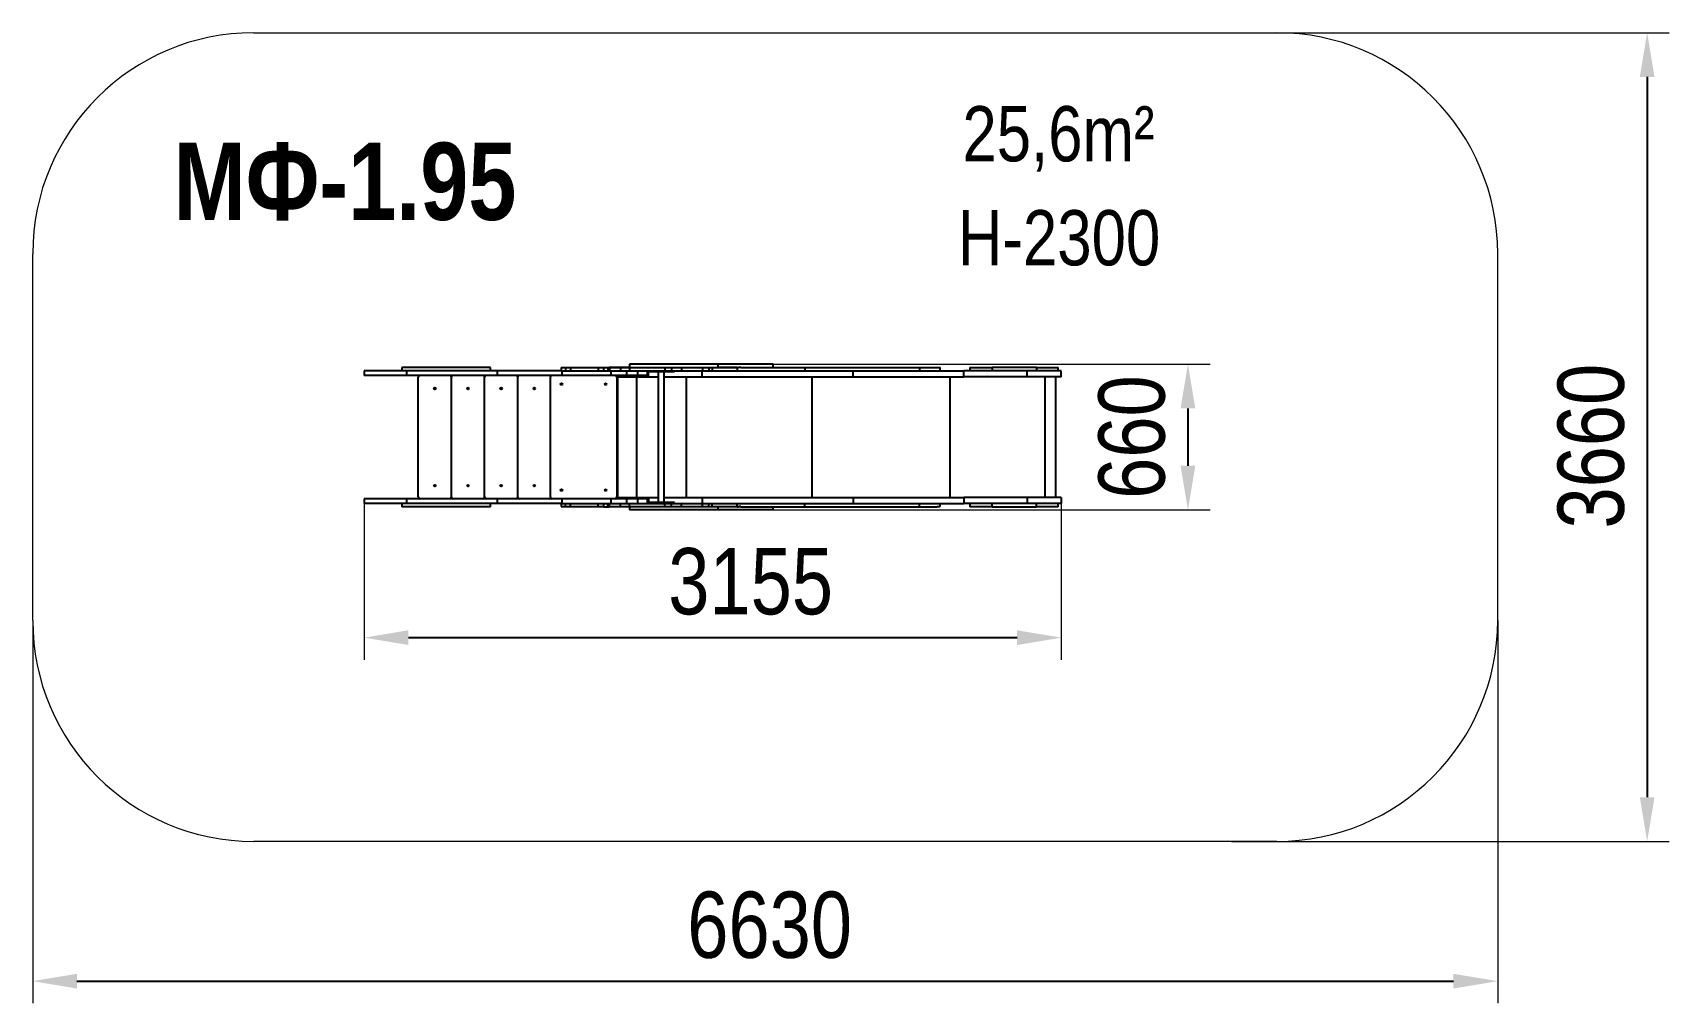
# Model space of a CAD drawing. Header units: millimetres. Extents: x -3312 to 4094, y -2529 to 1863.
import ezdxf

# ---------------------------------------------------------------- set-up
doc = ezdxf.new("R2010")
doc.units = ezdxf.units.MM
for name, color, linetype in [('DIKOM_АРТИКУЛ', 7, 'Continuous'), ('DIKOM_ЗОНА', 90, 'Continuous'), ('DIKOM_РАЗМЕР_ЗОНА', 7, 'Continuous'), ('DIKOM_РАЗМЕР_ОБЪЕКТА', 7, 'Continuous')]:
    doc.layers.add(name, color=color, linetype=linetype)
doc.styles.add('style1', font='arialbd.ttf', dxfattribs={"width": 0.8})
doc.dimstyles.new('1-50', dxfattribs={"dimtxt": 300, "dimasz": 200, "dimexe": 100, "dimexo": 0, "dimgap": 100, "dimtad": 1, "dimtxsty": 'style1', "dimcen": 200, "dimclrd": 7, "dimclre": 7, "dimclrt": 7, "dimadec": 1, "dimazin": 2, "dimtfac": 1, "dimtmove": 0, "dimatfit": 2, "dimfxl": 0, "dimlwd": 25, "dimlwe": 18, "dimarcsym": 0})

# ---------------------------------------------------------------- blocks, each defined once
blk = doc.blocks.new('*D9')
at = {"layer": 'Defpoints', "color": 0, "transparency": 16777216}
for p in [(38.7, 363.4), (38.7, -296.6), (1915.9, -296.6)]:
    blk.add_point(p, dxfattribs=at)
at = {"layer": 'DIKOM_РАЗМЕР_ОБЪЕКТА', "color": 7, "lineweight": 18, "transparency": 16777216}
for p, q in [((38.7, 363.4), (2015.9, 363.4)), ((38.7, -296.6), (2015.9, -296.6))]:
    blk.add_line(p, q, dxfattribs=at)
at = {"layer": 'DIKOM_РАЗМЕР_ОБЪЕКТА', "color": 7, "lineweight": 25, "transparency": 16777216}
blk.add_line((1915.9, 163.4), (1915.9, -96.6), dxfattribs=at)
at = {"layer": 'DIKOM_РАЗМЕР_ОБЪЕКТА', "color": 7, "transparency": 16777216}
for points in [[(1882.5, 163.4), (1949.2, 163.4), (1915.9, 363.4)], [(1882.5, -96.6), (1949.2, -96.6), (1915.9, -296.6)]]:
    blk.add_solid(points, dxfattribs=at)
at = {"layer": 'DIKOM_РАЗМЕР_ОБЪЕКТА', "color": 7, "transparency": 16777216, "insert": (1662.7, 33.4), "char_height": 300, "attachment_point": 5, "rotation": 90, "style": 'style1'}
blk.add_mtext('{\\fArial|b0|i0|c204|p34;660}', dxfattribs=at)
blk = doc.blocks.new('*D10')
at = {"layer": 'Defpoints', "color": 0, "transparency": 16777216}
for p in [(-1812.2, -266.6), (1342.7, -253.1), (1342.7, -874.4)]:
    blk.add_point(p, dxfattribs=at)
at = {"layer": 'DIKOM_РАЗМЕР_ОБЪЕКТА', "color": 7, "lineweight": 18, "transparency": 16777216}
for p, q in [((-1812.2, -266.6), (-1812.2, -974.4)), ((1342.7, -253.1), (1342.7, -974.4))]:
    blk.add_line(p, q, dxfattribs=at)
at = {"layer": 'DIKOM_РАЗМЕР_ОБЪЕКТА', "color": 7, "lineweight": 25, "transparency": 16777216}
blk.add_line((-1612.2, -874.4), (1142.7, -874.4), dxfattribs=at)
at = {"layer": 'DIKOM_РАЗМЕР_ОБЪЕКТА', "color": 7, "transparency": 16777216}
for points in [[(-1612.2, -841), (-1612.2, -907.7), (-1812.2, -874.4)], [(1142.7, -841), (1142.7, -907.7), (1342.7, -874.4)]]:
    blk.add_solid(points, dxfattribs=at)
at = {"layer": 'DIKOM_РАЗМЕР_ОБЪЕКТА', "color": 7, "transparency": 16777216, "insert": (-63.2, -621.1), "char_height": 300, "attachment_point": 5, "style": 'style1'}
blk.add_mtext('{\\fArial|b0|i0|c204|p34;3155}', dxfattribs=at)
blk = doc.blocks.new('*D11')
at = {"layer": 'Defpoints', "color": 0, "transparency": 16777216}
for p in [(2112.4, 1863.4), (2112.4, -1796.6), (3994.2, -1796.6)]:
    blk.add_point(p, dxfattribs=at)
at = {"layer": 'DIKOM_РАЗМЕР_ЗОНА', "color": 7, "lineweight": 18, "transparency": 16777216}
for p, q in [((2112.4, 1863.4), (4094.2, 1863.4)), ((2112.4, -1796.6), (4094.2, -1796.6))]:
    blk.add_line(p, q, dxfattribs=at)
at = {"layer": 'DIKOM_РАЗМЕР_ЗОНА', "color": 7, "lineweight": 25, "transparency": 16777216}
blk.add_line((3994.2, 1663.4), (3994.2, -1596.6), dxfattribs=at)
at = {"layer": 'DIKOM_РАЗМЕР_ЗОНА', "color": 7, "transparency": 16777216}
for points in [[(3960.9, 1663.4), (4027.6, 1663.4), (3994.2, 1863.4)], [(3960.9, -1596.6), (4027.6, -1596.6), (3994.2, -1796.6)]]:
    blk.add_solid(points, dxfattribs=at)
at = {"layer": 'DIKOM_РАЗМЕР_ЗОНА', "color": 7, "transparency": 16777216, "insert": (3741, -7.7), "char_height": 300, "attachment_point": 5, "rotation": 90, "style": 'style1'}
blk.add_mtext('{\\fArial|b0|i0|c204|p34;3660}', dxfattribs=at)
blk = doc.blocks.new('*D12')
at = {"layer": 'Defpoints', "color": 0, "transparency": 16777216}
for p in [(-3312.2, -796.6), (3317.7, -796.6), (3317.7, -2429.1)]:
    blk.add_point(p, dxfattribs=at)
at = {"layer": 'DIKOM_РАЗМЕР_ЗОНА', "color": 7, "lineweight": 18, "transparency": 16777216}
for p, q in [((-3312.2, -796.6), (-3312.2, -2529.1)), ((3317.7, -796.6), (3317.7, -2529.1))]:
    blk.add_line(p, q, dxfattribs=at)
at = {"layer": 'DIKOM_РАЗМЕР_ЗОНА', "color": 7, "lineweight": 25, "transparency": 16777216}
blk.add_line((-3112.2, -2429.1), (3117.7, -2429.1), dxfattribs=at)
at = {"layer": 'DIKOM_РАЗМЕР_ЗОНА', "color": 7, "transparency": 16777216}
for points in [[(-3112.2, -2395.8), (-3112.2, -2462.5), (-3312.2, -2429.1)], [(3117.7, -2395.8), (3117.7, -2462.5), (3317.7, -2429.1)]]:
    blk.add_solid(points, dxfattribs=at)
at = {"layer": 'DIKOM_РАЗМЕР_ЗОНА', "color": 7, "transparency": 16777216, "insert": (22.8, -2175.9), "char_height": 300, "attachment_point": 5, "style": 'style1'}
blk.add_mtext('{\\fArial|b0|i0|c204|p34;6630}', dxfattribs=at)

msp = doc.modelspace()

# ---------------------------------------------------------------- linework, layer by layer
for p, q in [((-1812.226, 333.392), (-1812.226, 312.392)), ((-1618.598, 333.392), (-1812.226, 333.392)), ((-1618.598, 312.392), (-1812.226, 312.392)), ((-1641.226, 348.392), (-1641.226, 333.392)), ((-1241.226, 348.392), (-1641.226, 348.392)), ((-1618.598, 312.392), (-1618.598, 333.392)), ((-1208.527, 333.392), (-1618.598, 333.392)), ((-1208.527, 312.392), (-1618.598, 312.392)), ((-1567.226, -237.608), (-1567.226, 304.392)), ((-1417.226, -237.608), (-1417.226, 304.392)), ((-1267.226, -237.608), (-1267.226, 304.392)), ((-1241.226, 333.392), (-1241.226, 348.392)), ((-1208.527, 312.392), (-1208.527, 333.392)), ((-918.918, 333.392), (-1208.527, 333.392)), ((-916.516, 312.392), (-1208.527, 312.392)), ((-1117.226, -237.608), (-1117.226, 304.392)), ((-969.226, -237.608), (-969.226, 304.392)), ((-920.88, 348.292), (-920.88, 333.392)), ((-920.88, 348.292), (-900.578, 348.292)), ((-918.918, 333.392), (-900.578, 333.392)), ((-916.516, 312.392), (-916.516, 333.392)), ((-694.763, 312.392), (-916.516, 312.392)), ((-900.578, 348.292), (-900.578, 333.392)), ((-900.578, 348.292), (-877.938, 348.292)), ((-900.578, 333.392), (-877.938, 333.392)), ((-877.938, 348.292), (-877.938, 333.392)), ((-877.938, 348.292), (-753.669, 348.292)), ((-877.938, 333.392), (-753.669, 333.392)), ((-753.669, 348.292), (-753.669, 333.392)), ((-753.669, 348.292), (-729.407, 348.292)), ((-753.669, 333.392), (-729.407, 333.392)), ((-729.407, 348.392), (-729.407, 333.392)), ((-729.407, 348.392), (-709.704, 348.392)), ((-729.407, 333.392), (-709.704, 333.392)), ((-709.704, 348.392), (-709.704, 333.392)), ((-709.704, 348.392), (-702.976, 348.392)), ((-709.704, 333.392), (-702.041, 333.392)), ((-702.976, 348.292), (-702.976, 348.392)), ((-661.723, 348.392), (-702.976, 348.392)), ((-702.976, 348.292), (-702.041, 348.292)), ((-702.041, 348.292), (-702.041, 333.392)), ((-702.041, 348.292), (-652.523, 348.292)), ((-702.041, 333.392), (-652.523, 333.392)), ((-694.763, 312.392), (-694.763, 333.392)), ((-622.916, 312.392), (-694.763, 312.392)), ((-669.226, 312.392), (-669.226, -245.608)), ((-667.726, 306.392), (-667.726, 312.392)), ((-667.726, 306.392), (-525.851, 306.392)), ((-666.226, 306.392), (-666.226, -239.608)), ((-661.723, 348.292), (-661.723, 348.392)), ((-610.683, 348.392), (-661.723, 348.392)), ((-652.523, 348.292), (-652.523, 333.392)), ((-652.523, 348.292), (-611.126, 348.292)), ((-652.523, 333.392), (-611.126, 333.392)), ((-622.916, 312.392), (-622.916, 333.392)), ((-573.321, 312.392), (-622.916, 312.392)), ((-611.126, 348.292), (-611.126, 333.392)), ((-611.126, 348.292), (-451.126, 348.292)), ((-611.126, 333.392), (-451.126, 333.392)), ((-610.683, 363.292), (-610.683, 348.292)), ((-210.683, 363.292), (-610.683, 363.292)), ((-579.687, 306.392), (-579.687, -239.608)), ((-573.321, 312.392), (-573.321, 333.392)), ((-529.623, 312.392), (-573.321, 312.392)), ((-529.623, 312.392), (-529.623, 333.392)), ((-529.199, 312.392), (-529.623, 312.392)), ((-529.199, 312.392), (-529.199, 333.392)), ((-527.726, 333.392), (-527.726, 329.392)), ((-507.726, 329.392), (-527.726, 329.392)), ((-525.851, 306.392), (-525.851, 329.392)), ((-525.851, 306.392), (-481.226, 306.392)), ((-507.726, 333.392), (-507.726, 329.392)), ((-427.726, 329.392), (-507.726, 329.392)), ((-481.226, 329.392), (-481.226, -262.608)), ((-454.226, -262.608), (-454.226, 329.392)), ((-454.226, 306.392), (-281.918, 306.392)), ((-451.126, 348.292), (-451.126, 333.392)), ((-451.126, 348.292), (-420.679, 348.292)), ((-451.126, 333.392), (-420.679, 333.392)), ((-427.726, 333.392), (-427.726, 329.392)), ((-407.726, 329.392), (-427.726, 329.392)), ((-420.679, 348.292), (-420.679, 333.392)), ((-420.679, 348.292), (-376.371, 348.292)), ((-420.679, 333.392), (-376.371, 333.392)), ((-407.726, 329.392), (-407.726, 333.392)), ((-376.371, 348.292), (-376.371, 333.392)), ((-376.371, 348.292), (-281.485, 348.292)), ((-376.371, 333.392), (-281.485, 333.392)), ((-361.346, 363.392), (-361.346, 363.292)), ((38.654, 363.392), (-361.346, 363.392)), ((-354.712, 306.392), (-354.712, -239.608)), ((-281.918, 306.392), (-281.918, 333.392)), ((-281.918, 306.392), (401.141, 306.392)), ((-281.485, 348.292), (-281.485, 333.392)), ((-281.485, 348.292), (-252.01, 348.292)), ((-281.485, 333.392), (-252.01, 333.392)), ((-252.01, 348.292), (-252.01, 333.392)), ((-252.01, 348.292), (-236.941, 348.292)), ((-252.01, 333.392), (-236.941, 333.392)), ((-236.941, 348.292), (-236.941, 333.392)), ((-236.941, 348.292), (-123.851, 348.292)), ((-236.941, 333.392), (-123.851, 333.392)), ((-210.683, 348.292), (-210.683, 363.292)), ((-124.651, 348.392), (-210.683, 348.392)), ((-124.651, 348.392), (-124.651, 348.292)), ((-124.651, 348.392), (-118.227, 348.392)), ((-123.851, 348.292), (-123.851, 333.392)), ((-123.851, 333.392), (-71.933, 333.392)), ((-118.227, 348.292), (-118.227, 348.392)), ((-107.166, 348.392), (-118.227, 348.392)), ((-107.166, 348.292), (-118.227, 348.292)), ((-107.166, 348.392), (-107.166, 348.292)), ((-107.166, 348.392), (181.479, 348.392)), ((-71.933, 333.392), (401.141, 333.392)), ((38.654, 348.392), (38.654, 363.392)), ((181.479, 348.392), (181.479, 333.392)), ((181.479, 348.392), (701.381, 348.392)), ((213.696, 306.392), (213.696, -239.608)), ((401.141, 306.392), (401.141, 333.392)), ((401.141, 333.392), (901.41, 333.392)), ((401.141, 306.392), (901.41, 306.392)), ((701.381, 348.392), (701.381, 333.392)), ((701.381, 348.392), (781.054, 348.392)), ((781.054, 348.292), (781.054, 348.392)), ((781.054, 348.292), (794.845, 348.292)), ((794.845, 333.392), (794.845, 348.292)), ((839.031, 306.392), (839.031, -239.608)), ((901.41, 306.392), (901.41, 333.392)), ((1188.28, 333.392), (901.41, 333.392)), ((1188.28, 306.392), (901.41, 306.392)), ((928.143, 348.392), (928.143, 333.392)), ((928.143, 348.392), (1029.888, 348.392)), ((1029.888, 348.392), (1029.888, 333.392)), ((1229.857, 348.392), (1029.888, 348.392)), ((1188.28, 306.392), (1188.28, 333.392)), ((1342.696, 333.392), (1188.28, 333.392)), ((1342.696, 306.392), (1188.28, 306.392)), ((1229.857, 348.392), (1229.857, 333.392)), ((1229.857, 348.392), (1328.112, 348.392)), ((1268.569, 306.392), (1268.569, -239.608)), ((1317.696, -239.608), (1317.696, 306.392)), ((1328.112, 333.392), (1328.112, 348.392)), ((1342.696, 306.392), (1342.696, 333.392)), ((-1346.226, 253.392), (-1338.226, 253.392)), ((-1346.226, -186.608), (-1338.226, -186.608)), ((-1812.226, -245.608), (-1812.226, -266.608)), ((-1618.598, -245.608), (-1812.226, -245.608)), ((-1618.598, -266.608), (-1812.226, -266.608)), ((-1641.226, -266.608), (-1641.226, -281.608)), ((-1241.226, -281.608), (-1641.226, -281.608)), ((-1618.598, -266.608), (-1618.598, -245.608)), ((-1208.527, -245.608), (-1618.598, -245.608)), ((-1208.527, -266.608), (-1618.598, -266.608)), ((-1241.226, -281.608), (-1241.226, -266.608)), ((-1208.527, -266.608), (-1208.527, -245.608)), ((-916.516, -245.608), (-1208.527, -245.608)), ((-918.918, -266.608), (-1208.527, -266.608)), ((-920.88, -266.608), (-920.88, -281.508)), ((-920.88, -281.508), (-900.578, -281.508)), ((-918.918, -266.608), (-900.578, -266.608)), ((-916.516, -266.608), (-916.516, -245.608)), ((-694.763, -245.608), (-916.516, -245.608)), ((-900.578, -281.508), (-900.578, -266.608)), ((-900.578, -266.608), (-877.938, -266.608)), ((-900.578, -281.508), (-877.938, -281.508)), ((-877.938, -281.508), (-877.938, -266.608)), ((-877.938, -266.608), (-753.669, -266.608)), ((-877.938, -281.508), (-753.669, -281.508)), ((-753.669, -281.508), (-753.669, -266.608)), ((-753.669, -266.608), (-729.407, -266.608)), ((-753.669, -281.508), (-729.407, -281.508)), ((-729.407, -266.608), (-729.407, -281.608)), ((-729.407, -266.608), (-709.704, -266.608)), ((-729.407, -281.608), (-709.704, -281.608)), ((-709.704, -281.608), (-709.704, -266.608)), ((-709.704, -266.608), (-702.041, -266.608)), ((-709.704, -281.608), (-702.976, -281.608)), ((-702.976, -281.508), (-702.976, -281.608)), ((-702.976, -281.508), (-702.041, -281.508)), ((-661.723, -281.608), (-702.976, -281.608)), ((-702.041, -281.508), (-702.041, -266.608)), ((-702.041, -266.608), (-652.523, -266.608)), ((-702.041, -281.508), (-652.523, -281.508)), ((-694.763, -266.608), (-694.763, -245.608)), ((-622.916, -245.608), (-694.763, -245.608)), ((-667.726, -239.608), (-667.726, -245.608)), ((-667.726, -239.608), (-525.851, -239.608)), ((-661.723, -281.608), (-661.723, -281.508)), ((-610.683, -281.608), (-661.723, -281.608)), ((-652.523, -281.508), (-652.523, -266.608)), ((-652.523, -266.608), (-611.126, -266.608)), ((-652.523, -281.508), (-611.126, -281.508)), ((-622.916, -266.608), (-622.916, -245.608)), ((-573.321, -245.608), (-622.916, -245.608)), ((-611.126, -281.508), (-611.126, -266.608)), ((-611.126, -266.608), (-451.126, -266.608)), ((-611.126, -281.508), (-451.126, -281.508)), ((-610.683, -281.508), (-610.683, -296.508)), ((-573.321, -266.608), (-573.321, -245.608)), ((-529.623, -245.608), (-573.321, -245.608)), ((-529.623, -266.608), (-529.623, -245.608)), ((-529.199, -245.608), (-529.623, -245.608)), ((-529.199, -266.608), (-529.199, -245.608)), ((-527.726, -262.608), (-527.726, -266.608)), ((-507.726, -262.608), (-527.726, -262.608)), ((-525.851, -239.608), (-481.226, -239.608)), ((-525.851, -239.608), (-525.851, -262.608)), ((-507.726, -266.608), (-507.726, -262.608)), ((-427.726, -262.608), (-507.726, -262.608)), ((-454.226, -239.608), (-281.918, -239.608)), ((-451.126, -281.508), (-451.126, -266.608)), ((-451.126, -266.608), (-420.679, -266.608)), ((-451.126, -281.508), (-420.679, -281.508)), ((-427.726, -266.608), (-427.726, -262.608)), ((-407.726, -262.608), (-427.726, -262.608)), ((-420.679, -281.508), (-420.679, -266.608)), ((-420.679, -266.608), (-376.371, -266.608)), ((-420.679, -281.508), (-376.371, -281.508)), ((-407.726, -266.608), (-407.726, -262.608)), ((-376.371, -281.508), (-376.371, -266.608)), ((-376.371, -266.608), (-281.485, -266.608)), ((-376.371, -281.508), (-281.485, -281.508)), ((-281.918, -239.608), (-281.918, -266.608)), ((-281.918, -239.608), (401.141, -239.608)), ((-281.485, -281.508), (-281.485, -266.608)), ((-281.485, -266.608), (-252.01, -266.608)), ((-281.485, -281.508), (-252.01, -281.508)), ((-252.01, -281.508), (-252.01, -266.608)), ((-252.01, -266.608), (-236.941, -266.608)), ((-252.01, -281.508), (-236.941, -281.508)), ((-236.941, -281.508), (-236.941, -266.608)), ((-236.941, -266.608), (-123.851, -266.608)), ((-236.941, -281.508), (-123.851, -281.508)), ((-210.683, -296.508), (-210.683, -281.508)), ((-124.651, -281.608), (-210.683, -281.608)), ((-124.651, -281.608), (-124.651, -281.508)), ((-124.651, -281.608), (-118.227, -281.608)), ((-123.851, -281.508), (-123.851, -266.608)), ((-123.851, -266.608), (-71.933, -266.608)), ((-107.166, -281.508), (-118.227, -281.508)), ((-118.227, -281.508), (-118.227, -281.608)), ((-107.166, -281.608), (-118.227, -281.608)), ((-107.166, -281.608), (-107.166, -281.508)), ((-107.166, -281.608), (181.479, -281.608)), ((-71.933, -266.608), (401.141, -266.608)), ((38.654, -296.608), (38.654, -281.608)), ((181.479, -281.608), (181.479, -266.608)), ((181.479, -281.608), (701.381, -281.608)), ((401.141, -239.608), (401.141, -266.608)), ((401.141, -239.608), (901.41, -239.608)), ((401.141, -266.608), (901.41, -266.608)), ((701.381, -281.608), (701.381, -266.608)), ((701.381, -281.608), (781.054, -281.608)), ((781.054, -281.508), (781.054, -281.608)), ((781.054, -281.508), (794.845, -281.508)), ((794.845, -281.508), (794.845, -266.608)), ((901.41, -239.608), (901.41, -266.608)), ((1188.28, -239.608), (901.41, -239.608)), ((1188.28, -266.608), (901.41, -266.608)), ((928.143, -266.608), (928.143, -281.608)), ((1029.888, -281.608), (928.143, -281.608)), ((1029.888, -281.608), (1029.888, -266.608)), ((1029.888, -281.608), (1229.857, -281.608)), ((1188.28, -239.608), (1188.28, -266.608)), ((1342.696, -239.608), (1188.28, -239.608)), ((1342.696, -266.608), (1188.28, -266.608)), ((1229.857, -281.608), (1229.857, -266.608)), ((1328.112, -281.608), (1229.857, -281.608)), ((1328.112, -281.608), (1328.112, -266.608)), ((1342.696, -239.608), (1342.696, -266.608)), ((-210.683, -296.508), (-610.683, -296.508)), ((-361.346, -296.508), (-361.346, -296.608)), ((38.654, -296.608), (-361.346, -296.608))]:
    msp.add_line(p, q)
for centre in [(-1492.226, 253.392), (-1342.226, 253.392), (-1192.226, 253.392), (-1042.226, 253.392), (-919.226, 273.392), (-719.226, 273.392), (-1492.226, -186.608), (-1342.226, -186.608), (-1192.226, -186.608), (-1042.226, -186.608), (-919.226, -206.608), (-719.226, -206.608)]:
    msp.add_circle(centre, 4)
for centre, start, end in [((-1559.226, 304.392), 90, 180), ((-1425.226, 304.392), 0, 90), ((-1409.226, 304.392), 90, 180), ((-1275.226, 304.392), 0, 90), ((-1259.226, 304.392), 90, 180), ((-1125.226, 304.392), 0, 90), ((-1109.226, 304.392), 90, 180), ((-975.226, 304.392), 28.956606, 90), ((-961.226, 304.392), 90, 180), ((-677.226, 304.392), 0, 90), ((-1559.226, -237.608), 180, 270), ((-1425.226, -237.608), 270, 0), ((-1409.226, -237.608), 180, 270), ((-1275.226, -237.608), 270, 0), ((-1259.226, -237.608), 180, 270), ((-1125.226, -237.608), 270, 0), ((-1109.226, -237.608), 180, 270), ((-975.226, -237.608), 270, 331.043394), ((-961.226, -237.608), 180, 270), ((-677.226, -237.608), 270, 0)]:
    msp.add_arc(centre, 8, start, end)
at = {"layer": 'DIKOM_ЗОНА', "color": 3, "lineweight": 15}
for p, q in [((-2312.226, 1863.392), (2317.696, 1863.392)), ((-3312.226, -796.608), (-3312.226, 863.392)), ((3317.696, -796.608), (3317.696, 863.392)), ((2317.696, -1796.608), (-2312.226, -1796.608))]:
    msp.add_line(p, q, dxfattribs=at)
for centre, start, end in [((-2312.226, 863.392), 90, 180), ((2317.696, 863.392), 0, 90), ((-2312.226, -796.608), 180, 270), ((2317.696, -796.608), 270, 0)]:
    msp.add_arc(centre, 1000, start, end, dxfattribs=at)

# ---------------------------------------------------------------- texts
at = {"layer": 'DIKOM_АРТИКУЛ', "insert": (-2674.245, 1366.066), "char_height": 350, "attachment_point": 1, "style": 'style1'}
msp.add_mtext_dynamic_manual_height_columns('MФ-1.95', width=5885.53069, gutter_width=20, heights=[0], dxfattribs=at)
at = {"layer": 'DIKOM_РАЗМЕР_ОБЪЕКТА', "char_height": 250, "attachment_point": 1, "style": 'style1'}
for s, insert in [('{\\fArial|b0|i0|c204|p34;25,6m²}', (895.172, 1531.177)), ('{\\fArial|b0|i0|c204|p34;H-2300}', (874.427, 1060.48))]:
    msp.add_mtext_dynamic_manual_height_columns(s, width=5885.53069, gutter_width=20, heights=[0], dxfattribs=dict(at, insert=insert))

# ---------------------------------------------------------------- dimensions: what is measured, and where the dimension line sits
at = {"layer": 'DIKOM_РАЗМЕР_ЗОНА'}
dim = msp.add_linear_dim(base=(3994.23, -1796.608), p1=(2112.378, 1863.392), p2=(2112.378, -1796.608), angle=90, text='{\\fArial|b0|i0|c204|p34;<>}', dimstyle='1-50', dxfattribs=at)
dim.commit()
dim.dimension.update_dxf_attribs({"geometry": '*D11', "text_midpoint": (3994.23, -7.69), "dimtype": 160})
dim = msp.add_linear_dim(base=(3317.696, -2429.133), p1=(-3312.226, -796.608), p2=(3317.696, -796.608), text='{\\fArial|b0|i0|c204|p34;6630}', dimstyle='1-50', dxfattribs=at)
dim.commit()
dim.dimension.update_dxf_attribs({"geometry": '*D12', "text_midpoint": (22.821, -2429.133), "dimtype": 160})
at = {"layer": 'DIKOM_РАЗМЕР_ОБЪЕКТА'}
dim = msp.add_linear_dim(base=(1915.859, -296.608), p1=(38.654, 363.392), p2=(38.654, -296.608), angle=90, text='{\\fArial|b0|i0|c204|p34;<>}', dimstyle='1-50', dxfattribs=at)
dim.commit()
dim.dimension.update_dxf_attribs({"geometry": '*D9', "text_midpoint": (1915.859, 33.392), "dimtype": 160})
dim = msp.add_linear_dim(base=(1342.696, -874.381), p1=(-1812.226, -266.608), p2=(1342.696, -253.108), text='{\\fArial|b0|i0|c204|p34;3155}', dimstyle='1-50', dxfattribs=at)
dim.commit()
dim.dimension.update_dxf_attribs({"geometry": '*D10', "text_midpoint": (-63.226, -874.381), "dimtype": 160})

doc.saveas('drawing.dxf')
